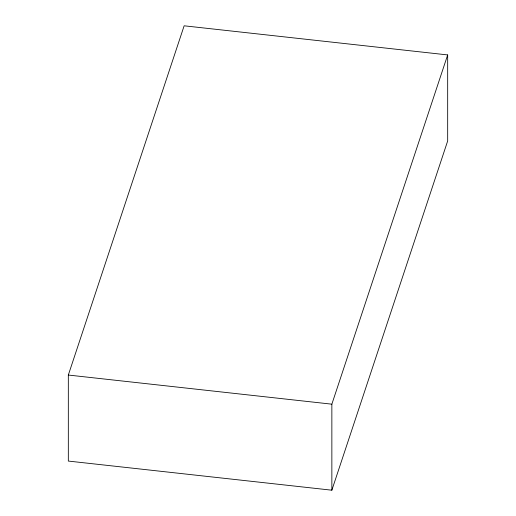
<?xml version="1.0" encoding="UTF-8"?>
<svg xmlns="http://www.w3.org/2000/svg" width="516" height="516" viewBox="0 0 516 516"><rect width="100%" height="100%" fill="white"/><g stroke="black" fill="none" stroke-linecap="round" stroke-linejoin="round"><path stroke-width="0.77" d="M68.325 375.042L184.141 25.8L447.675 54.928L447.675 140.958L331.859 490.2L68.325 461.072L68.325 375.042L331.859 404.176L447.675 54.928M331.859 404.176L331.859 490.2"/></g></svg>
